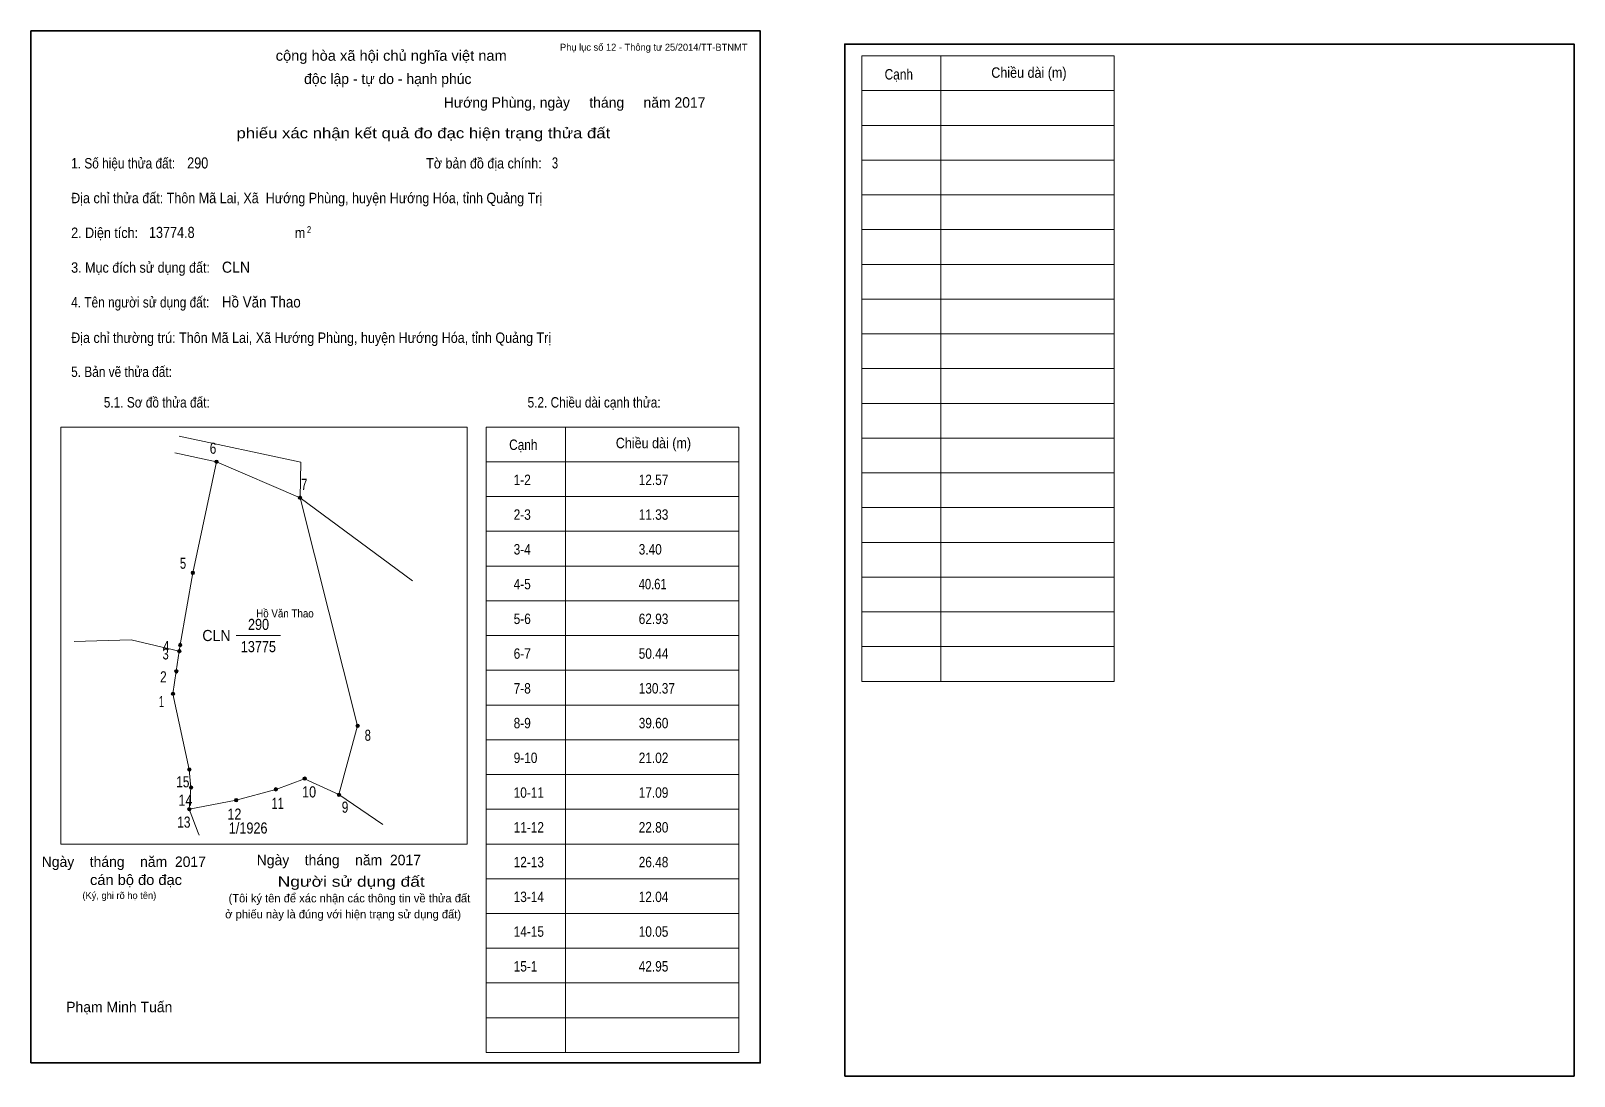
# Model space of a CAD drawing. Header units: centimetres. Extents: x 0 to 44.4, y -0.4 to 29.7.
import ezdxf
from ezdxf.enums import TextEntityAlignment as Align

# ---------------------------------------------------------------- set-up
doc = ezdxf.new("R2010")
doc.units = ezdxf.units.CM
doc.header["$LTSCALE"] = 0.12
for name, color, linetype in [('2', 7, 'Continuous'), ('30', 7, 'Continuous'), ('34', 7, 'Continuous')]:
    doc.layers.add(name, color=color, linetype=linetype)
for name, color, linetype, lineweight in [('32', 7, 'Continuous', 13), ('33', 7, 'Continuous', 13), ('6', 7, 'Continuous', 13), ('63', 7, 'Continuous', 13)]:
    doc.layers.add(name, color=color, linetype=linetype, lineweight=lineweight)

msp = doc.modelspace()

# ---------------------------------------------------------------- hatches: boundary and pattern name
at = {"layer": '32'}
for points in [[(5.3926, 17.3, 1), (5.2926, 17.3, 1)], [(7.7992, 16.265, 1), (7.6992, 16.265, 1)], [(4.7144, 14.1031, 1), (4.6144, 14.1031, 1)], [(4.3509, 12.0258, 1), (4.2509, 12.0258, 1)], [(4.3249, 11.8513, 1), (4.2249, 11.8513, 1)], [(4.2387, 11.2692, 1), (4.1387, 11.2692, 1)], [(4.1432, 10.6236, 1), (4.0432, 10.6236, 1)], [(9.4568, 9.7008, 1), (9.3568, 9.7008, 1)], [(4.6106, 8.4425, 1), (4.5106, 8.4425, 1)], [(7.9342, 8.1828, 1), (7.8342, 8.1828, 1)], [(4.6625, 7.9232, 1), (4.5625, 7.9232, 1)], [(5.9608, 7.5597, 1), (5.8608, 7.5597, 1)], [(7.1033, 7.8713, 1), (7.0033, 7.8713, 1)], [(8.9209, 7.7155, 1), (8.8209, 7.7155, 1)], [(4.6106, 7.3, 1), (4.5106, 7.3, 1)]]:
    msp.add_hatch(color=256, dxfattribs=at).paths.add_polyline_path(points)

# ---------------------------------------------------------------- linework, layer by layer
for centre in [(5.3426, 17.3), (7.7492, 16.265), (4.6644, 14.1031), (4.3009, 12.0258), (4.2749, 11.8513), (4.1887, 11.2692), (4.0932, 10.6236), (9.4068, 9.7008), (4.5606, 8.4425), (7.8842, 8.1828), (4.6125, 7.9232), (5.9108, 7.5597), (7.0533, 7.8713), (8.8709, 7.7155), (4.5606, 7.3)]:
    msp.add_circle(centre, 0.05, dxfattribs=at)
at = {"layer": '33'}
msp.add_line((5.91, 12.3), (7.19, 12.3), dxfattribs=at)
at = {"layer": '6'}
for p, q in [((5.34, 17.3), (4.14, 17.56)), ((7.75, 16.26), (10.99, 13.87)), ((9.4, 9.7), (8.87, 7.72)), ((10.13, 6.86), (8.87, 7.72))]:
    msp.add_line(p, q, dxfattribs=at)
for points in [[(7.75, 16.26), (7.77, 17.29), (4.27, 18.04)], [(5.34, 17.3), (4.66, 14.1), (4.3, 12.03), (4.27, 11.85)], [(9.4, 9.7), (7.75, 16.26), (5.34, 17.3)], [(4.27, 11.85), (2.89, 12.18), (1.25, 12.13)], [(4.27, 11.85), (4.18, 11.27), (4.09, 10.62), (4.56, 8.44), (4.61, 7.92), (4.56, 7.3)], [(8.87, 7.72), (7.88, 8.18), (7.05, 7.87), (5.91, 7.56), (4.56, 7.3)], [(4.85, 6.55), (4.82, 6.62), (4.56, 7.3)]]:
    msp.add_lwpolyline(points, dxfattribs=at)
at = {"layer": '63'}
for p, q in [((23.92, 28.98), (31.19, 28.98)), ((23.92, 10.98), (23.92, 28.98)), ((26.2, 10.98), (26.2, 28.98)), ((31.19, 10.98), (31.19, 28.98)), ((23.92, 27.98), (31.19, 27.98)), ((23.92, 26.98), (31.19, 26.98)), ((23.92, 25.98), (31.19, 25.98)), ((23.92, 24.98), (31.19, 24.98)), ((23.92, 23.98), (31.19, 23.98)), ((23.92, 22.98), (31.19, 22.98)), ((23.92, 21.98), (31.19, 21.98)), ((23.92, 20.98), (31.19, 20.98)), ((23.92, 19.98), (31.19, 19.98)), ((23.92, 18.98), (31.19, 18.98)), ((0.86, 18.3), (12.56, 18.3)), ((0.86, 6.3), (0.86, 18.3)), ((12.56, 6.3), (12.56, 18.3)), ((13.11, 18.3), (20.38, 18.3)), ((13.11, 0.3), (13.11, 18.3)), ((15.39, 0.3), (15.39, 18.3)), ((20.38, 0.3), (20.38, 18.3)), ((23.92, 17.98), (31.19, 17.98)), ((13.11, 17.3), (20.38, 17.3)), ((23.92, 16.98), (31.19, 16.98)), ((13.11, 16.3), (20.38, 16.3)), ((23.92, 15.98), (31.19, 15.98)), ((13.11, 15.3), (20.38, 15.3)), ((23.92, 14.98), (31.19, 14.98)), ((13.11, 14.3), (20.38, 14.3)), ((23.92, 13.98), (31.19, 13.98)), ((13.11, 13.3), (20.38, 13.3)), ((23.92, 12.98), (31.19, 12.98)), ((13.11, 12.3), (20.38, 12.3)), ((23.92, 11.98), (31.19, 11.98)), ((13.11, 11.3), (20.38, 11.3)), ((23.92, 10.98), (31.19, 10.98)), ((13.11, 10.3), (20.38, 10.3)), ((13.11, 9.3), (20.38, 9.3)), ((13.11, 8.3), (20.38, 8.3)), ((13.11, 7.3), (20.38, 7.3)), ((0.86, 6.3), (12.56, 6.3)), ((13.11, 6.3), (20.38, 6.3)), ((13.11, 5.3), (20.38, 5.3)), ((13.11, 4.3), (20.38, 4.3)), ((13.11, 3.3), (20.38, 3.3)), ((13.11, 2.3), (20.38, 2.3)), ((13.11, 1.3), (20.38, 1.3)), ((13.11, 0.3), (20.38, 0.3))]:
    msp.add_line(p, q, dxfattribs=at)
at = {"layer": '63', "lineweight": 35}
for points in [[(0, 0), (0, 29.7), (21, 29.7), (21, 0)], [(23.43, -0.38), (23.43, 29.32), (44.43, 29.32), (44.43, -0.38)]]:
    msp.add_lwpolyline(points, close=True, dxfattribs=at)

# ---------------------------------------------------------------- texts
at = {"layer": '2', "width": 0.9}
msp.add_text('Hồ Văn Thao', height=0.2336, dxfattribs=at).set_placement((7.315, 12.82), align=Align.CENTER)
at = {"layer": '30'}
for s, height, width, p in [('1-2', 0.3, 0.85, (13.9, 16.63)), ('12.57', 0.3, 0.85, (17.5, 16.63)), ('2-3', 0.3, 0.85, (13.9, 15.63)), ('11.33', 0.3, 0.85, (17.5, 15.63)), ('3-4', 0.3, 0.85, (13.9, 14.63)), ('3.40', 0.3, 0.85, (17.5, 14.63)), ('4-5', 0.3, 0.85, (13.9, 13.63)), ('40.61', 0.3, 0.8, (17.5, 13.63)), ('5-6', 0.3, 0.85, (13.9, 12.63)), ('62.93', 0.3, 0.85, (17.5, 12.63)), ('6-7', 0.3, 0.85, (13.9, 11.63)), ('50.44', 0.3, 0.85, (17.5, 11.63)), ('7-8', 0.3, 0.85, (13.9, 10.63)), ('130.37', 0.3, 0.85, (17.5, 10.63)), ('8-9', 0.3, 0.85, (13.9, 9.63)), ('39.60', 0.3, 0.85, (17.5, 9.63)), ('9-10', 0.3, 0.85, (13.9, 8.63)), ('21.02', 0.3, 0.85, (17.5, 8.63)), ('10-11', 0.3, 0.85, (13.9, 7.63)), ('17.09', 0.3, 0.85, (17.5, 7.63)), ('1/1926', 0.32, 0.85, (5.7, 6.6)), ('11-12', 0.3, 0.85, (13.9, 6.63)), ('22.80', 0.3, 0.85, (17.5, 6.63)), ('12-13', 0.3, 0.85, (13.9, 5.63)), ('26.48', 0.3, 0.85, (17.5, 5.63)), ('13-14', 0.3, 0.85, (13.9, 4.63)), ('12.04', 0.3, 0.85, (17.5, 4.63)), ('14-15', 0.3, 0.85, (13.9, 3.63)), ('10.05', 0.3, 0.85, (17.5, 3.63)), ('15-1', 0.3, 0.85, (13.9, 2.63)), ('42.95', 0.3, 0.85, (17.5, 2.63))]:
    msp.add_text(s, height=height, dxfattribs=dict(at, width=width)).set_placement(p)
at = {"layer": '32'}
for s, width, p in [('6', 0.8, (5.245, 17.53)), ('7', 0.75, (7.87, 16.49)), ('5', 0.75, (4.38, 14.22)), ('4', 0.8, (3.895, 11.82)), ('3', 0.75, (3.88, 11.61)), ('2', 0.8, (3.815, 10.95)), ('1', 0.65, (3.76, 10.24)), ('8', 0.75, (9.7, 9.27)), ('15', 0.8, (4.375, 7.93)), ('14', 0.85, (4.45, 7.4)), ('11', 0.75, (7.105, 7.31)), ('10', 0.85, (8.01, 7.64)), ('12', 0.85, (5.86, 7)), ('9', 0.8, (9.045, 7.2)), ('13', 0.8, (4.405, 6.77))]:
    msp.add_text(s, height=0.32, dxfattribs=dict(at, width=width)).set_placement(p, align=Align.CENTER)
at = {"layer": '33', "width": 0.95}
msp.add_text('CLN', height=0.32, dxfattribs=at).set_placement((5.75, 12.14), align=Align.RIGHT)
at = {"layer": '33', "width": 0.85}
for s, p in [('290', (6.555, 12.46)), ('13775', (6.55, 11.82))]:
    msp.add_text(s, height=0.32, dxfattribs=at).set_placement(p, align=Align.CENTER)
at = {"layer": '34'}
for s, width, p in [('290', 0.85, (4.5, 25.74)), ('3', 0.75, (15, 25.74)), ('13774.8', 0.85, (3.4, 23.74)), ('CLN', 0.95, (5.5, 22.74)), ('Hồ Văn Thao', 0.9, (5.5, 21.74))]:
    msp.add_text(s, height=0.32, dxfattribs=dict(at, width=width)).set_placement(p)
at = {"layer": '63'}
for s, height, p in [('Phụ lục số 12 - Thông tư 25/2014/TT-BTNMT', 0.2, (20.63, 29.13)), ('Ngày    tháng    năm  2017', 0.3, (5.04, 5.64)), ('Ngày    tháng    năm  2017', 0.3, (11.23, 5.69)), ('(Ký, ghi rõ họ tên)', 0.2, (3.61, 4.72))]:
    msp.add_text(s, height=height, dxfattribs=at).set_placement(p, align=Align.RIGHT)
at = {"layer": '63', "width": 1.05}
msp.add_text('cộng hòa xã hội chủ nghĩa việt nam', height=0.3, dxfattribs=at).set_placement((10.375, 28.84), align=Align.CENTER)
at = {"layer": '63'}
for s, height, p in [('độc lập - tự do - hạnh phúc', 0.3, (10.275, 28.17)), ('Hướng Phùng, ngày     tháng     năm 2017', 0.3, (15.655, 27.49)), ('(Tôi ký tên để xác nhận các thông tin về thửa đất ', 0.24, (9.215, 4.62)), ('ở phiếu này là đúng với hiện trạng sử dụng đất)', 0.24, (8.99, 4.16)), ('Phạm Minh Tuấn', 0.3, (2.545, 1.46))]:
    msp.add_text(s, height=height, dxfattribs=at).set_placement(p, align=Align.CENTER)
for s, height, width, p in [('Cạnh', 0.3, 0.85, (24.58, 28.3)), ('Chiều dài (m)', 0.3, 0.9, (27.65, 28.35)), ('1. Số hiệu thửa đất:', 0.3, 0.85, (1.16, 25.74)), ('Tờ bản đồ địa chính:', 0.3, 0.9, (11.38, 25.74)), ('Địa chỉ thửa đất: Thôn Mã Lai, Xã  Hướng Phùng, huyện Hướng Hóa, tỉnh Quảng Trị', 0.3, 0.9, (1.16, 24.74)), ('2. Diện tích:', 0.3, 0.9, (1.16, 23.74)), ('2', 0.2, 0.8, (7.95, 23.88)), ('m', 0.3, 0.9, (7.6, 23.74)), ('3. Mục đích sử dụng đất:', 0.3, 0.9, (1.16, 22.74)), ('4. Tên người sử dụng đất:', 0.3, 0.85, (1.16, 21.74)), ('Địa chỉ thường trú: Thôn Mã Lai, Xã Hướng Phùng, huyện Hướng Hóa, tỉnh Quảng Trị', 0.3, 0.9, (1.16, 20.72)), ('5. Bản vẽ thửa đất:', 0.3, 0.85, (1.16, 19.74)), ('5.1. Sơ đồ thửa đất:', 0.3, 0.85, (2.1, 18.86)), ('5.2. Chiều dài cạnh thửa:', 0.3, 0.85, (14.3, 18.86)), ('Cạnh', 0.3, 0.85, (13.77, 17.64)), ('Chiều dài (m)', 0.3, 0.9, (16.84, 17.69))]:
    msp.add_text(s, height=height, dxfattribs=dict(at, width=width)).set_placement(p)
for s, width, p in [('phiếu xác nhận kết quả đo đạc hiện trạng thửa đất', 1.2, (16.68, 26.61)), ('cán bộ đo đạc', 1.05, (4.35, 5.12)), ('Người sử dụng đất', 1.25, (11.34, 5.07))]:
    msp.add_text(s, height=0.3, dxfattribs=dict(at, width=width)).set_placement(p, align=Align.RIGHT)

doc.saveas('drawing.dxf')
